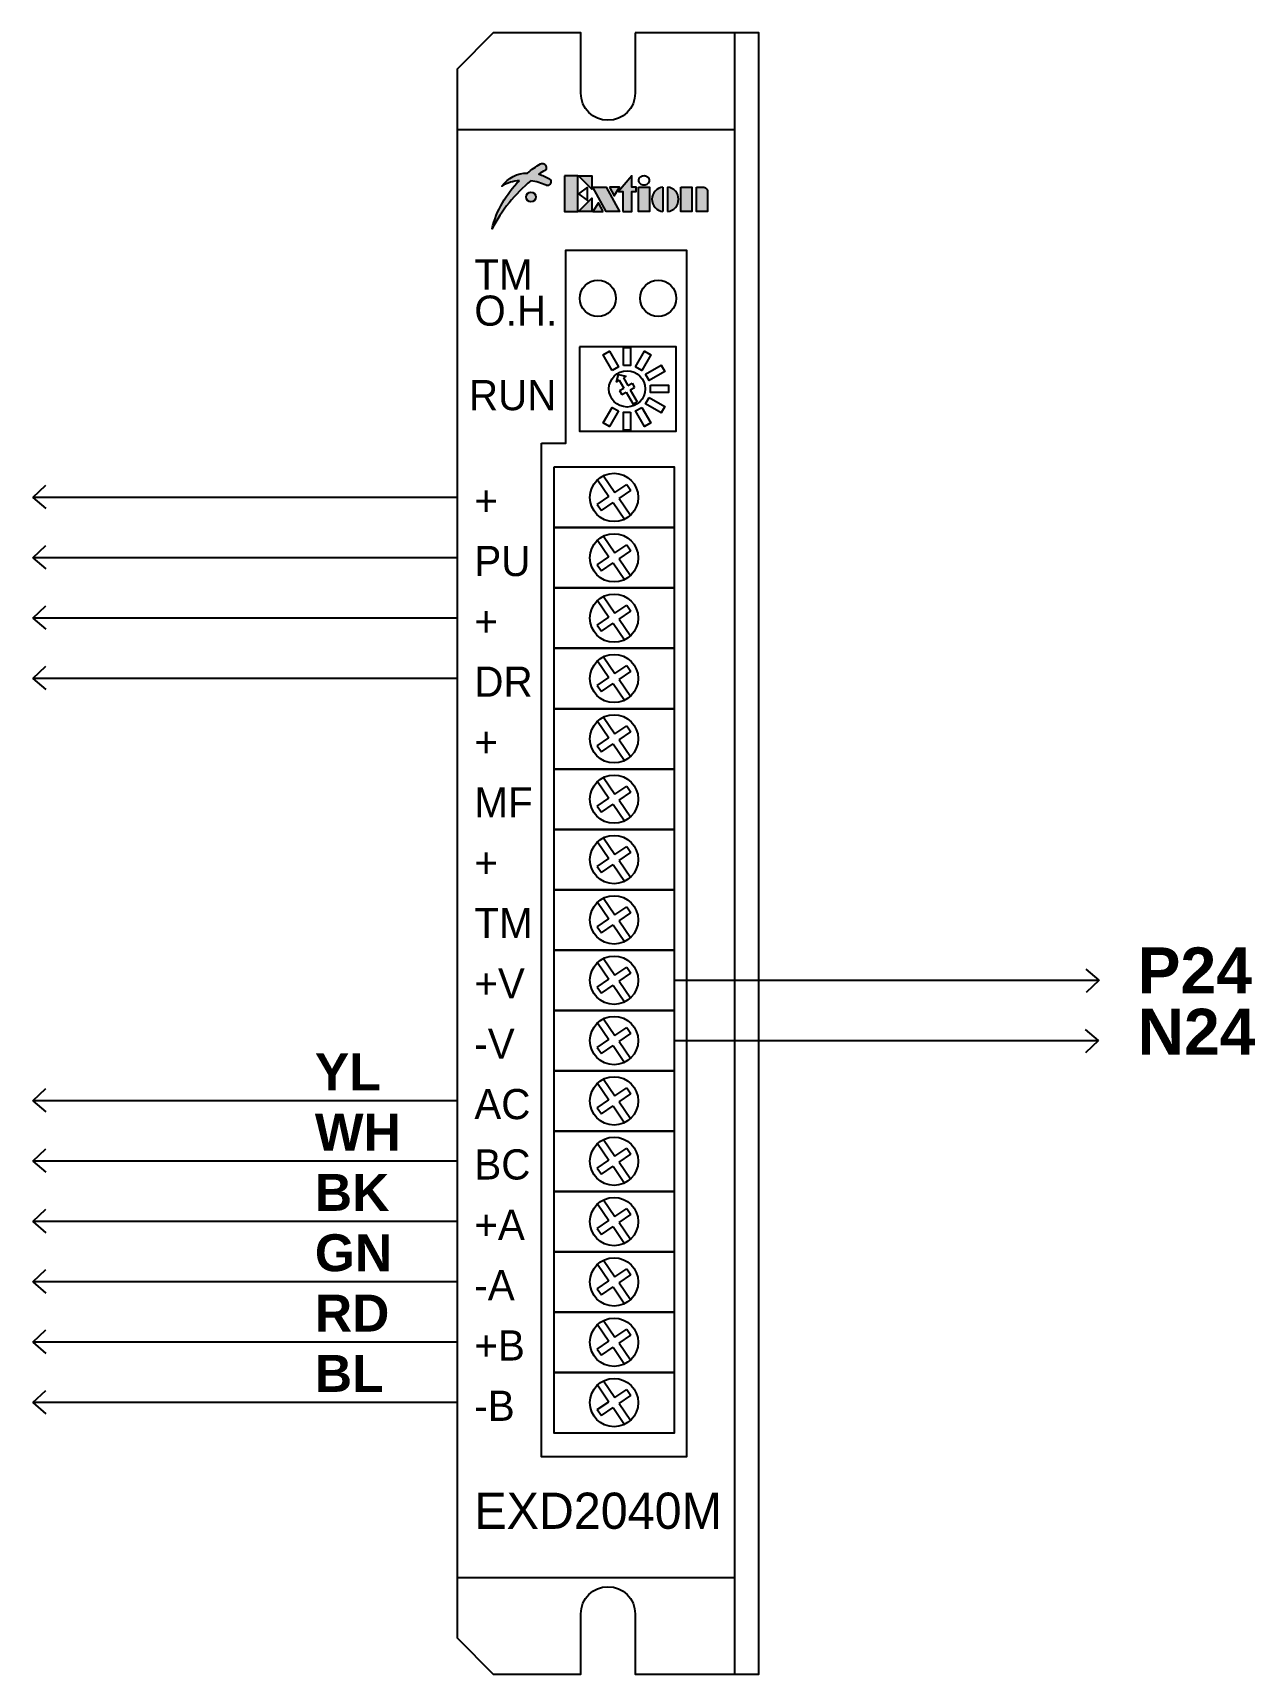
# Model space of a CAD drawing. Header units: millimetres. Extents: x -684 to 5961, y -1281 to 2539.
# Drawn here: x 2632.6 to 2733.8, y -567.2 to -431.2 of the extents above; entities that cross this region are included whole.
import ezdxf
from ezdxf.enums import TextEntityAlignment as Align

# ---------------------------------------------------------------- set-up
doc = ezdxf.new("R2010")
doc.units = ezdxf.units.MM
doc.header["$LTSCALE"] = 5
doc.header["$MEASUREMENT"] = 0
doc.layers.get('0').update_dxf_attribs({"linetype": 'CONTINUOUS'})
doc.layers.add('AIR', color=7, linetype='CONTINUOUS')
doc.styles.add('K', font='sas', dxfattribs={"bigfont": 'stk'})
doc.styles.get("Standard").update_dxf_attribs({"font": 'arialbd.ttf', "height": 15})

msp = doc.modelspace()

# ---------------------------------------------------------------- hatches: boundary and pattern name
h = msp.add_hatch(color=256)
h.paths.add_polyline_path([(2673.557, -442.854, -0.0497448), (2674.647, -442.103, -0.1412408), (2674.769, -442.068, -0.5022576), (2675.099, -442.514, -0.1694117), (2675.01, -442.637, 0.023346), (2674.497, -442.956, -0.0760067), (2675.37, -443.335, -0.0319863), (2675.394, -443.353, -0.7215464), (2675.185, -443.892, -0.0996266), (2675.097, -443.87, 0.0801413), (2673.843, -443.501, 0.1028935), (2670.621, -447.483, -0.1401137), (2672.89, -443.492, 0.1272009), (2671.446, -443.939, -0.2425935)])
h.paths.add_polyline_path([(2674.25, -444.834, 1), (2673.444, -444.834, 1)])
h.paths.add_polyline_path([(2676.637, -443.098), (2677.743, -443.098), (2677.743, -446.047), (2676.637, -446.047)])
h.paths.add_polyline_path([(2677.78, -444.573), (2678.517, -444.02), (2678.517, -445.126)])
h.paths.add_polyline_path([(2677.78, -443.098), (2678.886, -443.098), (2678.886, -444.204)])
h.paths.add_polyline_path([(2677.78, -446.047), (2678.886, -444.941), (2678.886, -446.047)])
h.paths.add_polyline_path([(2678.978, -446.047), (2679.428, -445.328), (2679.82, -446.047)])
h.paths.add_polyline_path([(2678.978, -444.02), (2680.084, -444.02), (2681.19, -446.047), (2680.084, -446.047)])
h.paths.add_polyline_path([(2680.348, -444.02), (2681.19, -444.02), (2680.74, -444.739)])
h.paths.add_polyline_path([(2681.098, -444.388), (2682.204, -443.098), (2682.204, -444.02), (2682.572, -444.02), (2682.572, -444.388), (2682.204, -444.388), (2682.204, -446.047), (2681.466, -446.047), (2681.466, -444.388)])
h.paths.add_polyline_path([(2682.757, -444.02), (2683.678, -444.02), (2683.678, -446.047), (2682.757, -446.047)])
h.paths.add_polyline_path([(2678.517, -444.02), (2677.78, -444.573), (2678.517, -445.126)])
h.paths.add_polyline_path([(2684.784, -446.047, -0.9090909), (2684.784, -444.02)])
h.paths.add_polyline_path([(2685.153, -444.02, -0.9090909), (2685.153, -446.047)])
h.paths.add_polyline_path([(2686.259, -444.02), (2687.18, -444.02), (2687.18, -446.047), (2686.259, -446.047)])
h.paths.add_polyline_path([(2688.102, -444.02, -0.4142136), (2688.471, -444.388), (2688.471, -446.047), (2687.549, -446.047), (2687.549, -444.02)])

# ---------------------------------------------------------------- linework, layer by layer
for p, q in [((2690.728, -567.239), (2690.728, -431.239)), ((2667.728, -439.239), (2690.728, -439.239)), ((2684.784, -444.02), (2684.784, -446.047)), ((2685.153, -444.02), (2685.153, -446.047)), ((2681.157, -460.022), (2681.532, -460.672)), ((2681.185, -460.872), (2681.532, -460.672)), ((2681.185, -460.872), (2681.385, -461.218)), ((2681.385, -461.218), (2681.732, -461.018)), ((2681.503, -459.822), (2681.878, -460.472)), ((2681.732, -461.018), (2682.309, -462.019)), ((2681.878, -460.472), (2682.224, -460.272)), ((2682.078, -460.818), (2682.424, -460.618)), ((2682.078, -460.818), (2682.656, -461.819)), ((2682.224, -460.272), (2682.424, -460.618)), ((2682.309, -462.019), (2682.656, -461.819)), ((2679.368, -468.273), (2680.311, -469.66)), ((2679.864, -467.935), (2680.807, -469.322)), ((2680.807, -469.322), (2681.777, -468.663)), ((2681.144, -469.819), (2682.115, -469.159)), ((2681.777, -468.663), (2682.115, -469.159)), ((2679.341, -470.319), (2680.311, -469.66)), ((2679.341, -470.319), (2679.678, -470.816)), ((2679.678, -470.816), (2680.648, -470.156)), ((2680.648, -470.156), (2681.591, -471.543)), ((2681.144, -469.819), (2682.087, -471.206)), ((2679.368, -473.273), (2680.311, -474.66)), ((2679.864, -472.935), (2680.807, -474.322)), ((2680.807, -474.322), (2681.777, -473.663)), ((2681.144, -474.819), (2682.115, -474.159)), ((2681.777, -473.663), (2682.115, -474.159)), ((2679.341, -475.319), (2680.311, -474.66)), ((2679.341, -475.319), (2679.678, -475.816)), ((2679.678, -475.816), (2680.648, -475.156)), ((2680.648, -475.156), (2681.591, -476.543)), ((2681.144, -474.819), (2682.087, -476.206)), ((2679.368, -478.273), (2680.311, -479.66)), ((2679.864, -477.935), (2680.807, -479.322)), ((2680.807, -479.322), (2681.777, -478.663)), ((2681.777, -478.663), (2682.115, -479.159)), ((2679.341, -480.319), (2680.311, -479.66)), ((2681.144, -479.819), (2682.115, -479.159)), ((2681.144, -479.819), (2682.087, -481.206)), ((2679.341, -480.319), (2679.678, -480.816)), ((2679.678, -480.816), (2680.648, -480.156)), ((2680.648, -480.156), (2681.591, -481.543)), ((2679.368, -483.273), (2680.311, -484.66)), ((2679.864, -482.935), (2680.807, -484.322)), ((2680.807, -484.322), (2681.777, -483.663)), ((2681.144, -484.819), (2682.115, -484.159)), ((2681.777, -483.663), (2682.115, -484.159)), ((2679.341, -485.319), (2680.311, -484.66)), ((2679.341, -485.319), (2679.678, -485.816)), ((2679.678, -485.816), (2680.648, -485.156)), ((2680.648, -485.156), (2681.591, -486.543)), ((2681.144, -484.819), (2682.087, -486.206)), ((2679.864, -487.935), (2680.807, -489.322)), ((2679.368, -488.273), (2680.311, -489.66)), ((2680.807, -489.322), (2681.777, -488.663)), ((2681.144, -489.819), (2682.115, -489.159)), ((2681.777, -488.663), (2682.115, -489.159)), ((2679.341, -490.319), (2680.311, -489.66)), ((2679.341, -490.319), (2679.678, -490.816)), ((2679.678, -490.816), (2680.648, -490.156)), ((2680.648, -490.156), (2681.591, -491.543)), ((2681.144, -489.819), (2682.087, -491.206)), ((2679.368, -493.273), (2680.311, -494.66)), ((2679.864, -492.935), (2680.807, -494.322)), ((2680.807, -494.322), (2681.777, -493.663)), ((2681.777, -493.663), (2682.115, -494.159)), ((2679.341, -495.319), (2680.311, -494.66)), ((2681.144, -494.819), (2682.115, -494.159)), ((2681.144, -494.819), (2682.087, -496.206)), ((2679.341, -495.319), (2679.678, -495.816)), ((2679.678, -495.816), (2680.648, -495.156)), ((2680.648, -495.156), (2681.591, -496.543)), ((2679.368, -498.273), (2680.311, -499.66)), ((2679.864, -497.935), (2680.807, -499.322)), ((2680.807, -499.322), (2681.777, -498.663)), ((2681.777, -498.663), (2682.115, -499.159)), ((2679.341, -500.319), (2680.311, -499.66)), ((2679.341, -500.319), (2679.678, -500.816)), ((2679.678, -500.816), (2680.648, -500.156)), ((2680.648, -500.156), (2681.591, -501.543)), ((2681.144, -499.819), (2682.115, -499.159)), ((2681.144, -499.819), (2682.087, -501.206)), ((2679.864, -502.935), (2680.807, -504.322)), ((2679.368, -503.273), (2680.311, -504.66)), ((2680.807, -504.322), (2681.777, -503.663)), ((2681.144, -504.819), (2682.115, -504.159)), ((2681.777, -503.663), (2682.115, -504.159)), ((2679.341, -505.319), (2680.311, -504.66)), ((2679.341, -505.319), (2679.678, -505.816)), ((2679.678, -505.816), (2680.648, -505.156)), ((2680.648, -505.156), (2681.591, -506.543)), ((2681.144, -504.819), (2682.087, -506.206)), ((2679.368, -508.273), (2680.311, -509.66)), ((2679.864, -507.935), (2680.807, -509.322)), ((2679.341, -510.319), (2680.311, -509.66)), ((2680.807, -509.322), (2681.777, -508.663)), ((2681.144, -509.819), (2682.115, -509.159)), ((2681.144, -509.819), (2682.087, -511.206)), ((2681.777, -508.663), (2682.115, -509.159)), ((2679.341, -510.319), (2679.678, -510.816)), ((2679.678, -510.816), (2680.648, -510.156)), ((2680.648, -510.156), (2681.591, -511.543)), ((2679.368, -513.273), (2680.311, -514.66)), ((2679.864, -512.935), (2680.807, -514.322)), ((2680.807, -514.322), (2681.777, -513.663)), ((2681.777, -513.663), (2682.115, -514.159)), ((2679.341, -515.319), (2680.311, -514.66)), ((2679.341, -515.319), (2679.678, -515.816)), ((2679.678, -515.816), (2680.648, -515.156)), ((2680.648, -515.156), (2681.591, -516.543)), ((2681.144, -514.819), (2682.115, -514.159)), ((2681.144, -514.819), (2682.087, -516.206)), ((2679.864, -517.935), (2680.807, -519.322)), ((2679.368, -518.273), (2680.311, -519.66)), ((2680.807, -519.322), (2681.777, -518.663)), ((2681.144, -519.819), (2682.115, -519.159)), ((2681.777, -518.663), (2682.115, -519.159)), ((2679.341, -520.319), (2680.311, -519.66)), ((2679.341, -520.319), (2679.678, -520.816)), ((2679.678, -520.816), (2680.648, -520.156)), ((2680.648, -520.156), (2681.591, -521.543)), ((2681.144, -519.819), (2682.087, -521.206)), ((2679.368, -523.273), (2680.311, -524.66)), ((2679.864, -522.935), (2680.807, -524.322)), ((2679.341, -525.319), (2680.311, -524.66)), ((2680.807, -524.322), (2681.777, -523.663)), ((2681.144, -524.819), (2682.115, -524.159)), ((2681.144, -524.819), (2682.087, -526.206)), ((2681.777, -523.663), (2682.115, -524.159)), ((2679.341, -525.319), (2679.678, -525.816)), ((2679.678, -525.816), (2680.648, -525.156)), ((2680.648, -525.156), (2681.591, -526.543)), ((2679.368, -528.273), (2680.311, -529.66)), ((2679.864, -527.935), (2680.807, -529.322)), ((2680.807, -529.322), (2681.777, -528.663)), ((2681.777, -528.663), (2682.115, -529.159)), ((2679.341, -530.319), (2680.311, -529.66)), ((2679.341, -530.319), (2679.678, -530.816)), ((2679.678, -530.816), (2680.648, -530.156)), ((2680.648, -530.156), (2681.591, -531.543)), ((2681.144, -529.819), (2682.115, -529.159)), ((2681.144, -529.819), (2682.087, -531.206)), ((2679.864, -532.935), (2680.807, -534.322)), ((2679.368, -533.273), (2680.311, -534.66)), ((2680.807, -534.322), (2681.777, -533.663)), ((2681.144, -534.819), (2682.115, -534.159)), ((2681.777, -533.663), (2682.115, -534.159)), ((2679.341, -535.319), (2680.311, -534.66)), ((2679.341, -535.319), (2679.678, -535.816)), ((2679.678, -535.816), (2680.648, -535.156)), ((2680.648, -535.156), (2681.591, -536.543)), ((2681.144, -534.819), (2682.087, -536.206)), ((2679.368, -538.273), (2680.311, -539.66)), ((2679.864, -537.935), (2680.807, -539.322)), ((2679.341, -540.319), (2680.311, -539.66)), ((2680.807, -539.322), (2681.777, -538.663)), ((2681.144, -539.819), (2682.115, -539.159)), ((2681.144, -539.819), (2682.087, -541.206)), ((2681.777, -538.663), (2682.115, -539.159)), ((2679.341, -540.319), (2679.678, -540.816)), ((2679.678, -540.816), (2680.648, -540.156)), ((2680.648, -540.156), (2681.591, -541.543)), ((2679.368, -543.273), (2680.311, -544.66)), ((2679.864, -542.935), (2680.807, -544.322)), ((2680.807, -544.322), (2681.777, -543.663)), ((2681.777, -543.663), (2682.115, -544.159)), ((2679.341, -545.319), (2680.311, -544.66)), ((2679.341, -545.319), (2679.678, -545.816)), ((2679.678, -545.816), (2680.648, -545.156)), ((2680.648, -545.156), (2681.591, -546.543)), ((2681.144, -544.819), (2682.115, -544.159)), ((2681.144, -544.819), (2682.087, -546.206)), ((2667.728, -559.239), (2690.728, -559.239))]:
    msp.add_line(p, q)
for points in [[(2682.478, -431.239), (2682.478, -436.239, -1), (2677.978, -436.239), (2677.978, -431.239), (2670.728, -431.239), (2667.728, -434.239), (2667.728, -564.239), (2670.728, -567.239), (2677.978, -567.239), (2677.978, -562.239, -1), (2682.478, -562.239), (2682.478, -567.239), (2692.728, -567.239), (2692.728, -431.239)], [(2672.89, -443.492, 0.1272009), (2671.446, -443.939, -0.2425935), (2673.557, -442.854, -0.0497448), (2674.647, -442.103, -0.1412408), (2674.769, -442.068, -0.502258), (2675.099, -442.514, -0.1694122), (2675.01, -442.637, 0.023346), (2674.497, -442.956, -0.0760067), (2675.37, -443.335, -0.0319859), (2675.394, -443.353, -0.7215461), (2675.185, -443.892, -0.0996268), (2675.097, -443.87, 0.0801413), (2673.843, -443.501, 0.1028935), (2670.621, -447.483, -0.1401137)], [(2683.677, -443.467, 0.1200112), (2683.643, -443.33, 0.1049567), (2683.542, -443.206, 0.0889227), (2683.397, -443.127, 0.0801669), (2683.216, -443.098, 0.0801669), (2683.035, -443.127, 0.0889227), (2682.89, -443.206, 0.1049567), (2682.788, -443.33, 0.1200112), (2682.755, -443.467, 0.1200112), (2682.788, -443.604, 0.1049567), (2682.89, -443.727, 0.0889227), (2683.035, -443.806, 0.0801669), (2683.216, -443.835, 0.0801669), (2683.397, -443.806, 0.0889227), (2683.542, -443.727, 0.1049567), (2683.643, -443.604, 0.1200112)], [(2687.549, -444.02), (2688.102, -444.02, -0.4142136), (2688.471, -444.388), (2688.471, -446.047), (2687.549, -446.047)]]:
    msp.add_lwpolyline(points, format="xyb", close=True)
for points in [[(2676.637, -443.098), (2676.637, -446.047), (2677.743, -446.047), (2677.743, -443.098)], [(2677.78, -443.098), (2678.886, -443.098), (2678.886, -444.204)], [(2681.466, -446.047), (2682.204, -446.047), (2682.204, -444.388), (2682.572, -444.388), (2682.572, -444.02), (2682.204, -444.02), (2682.204, -443.098), (2681.098, -444.388), (2681.466, -444.388)], [(2678.517, -444.02), (2677.78, -444.573), (2678.517, -445.126)], [(2678.978, -444.02), (2680.084, -444.02), (2681.19, -446.047), (2680.084, -446.047)], [(2680.348, -444.02), (2680.74, -444.739), (2681.19, -444.02)], [(2682.757, -444.02), (2683.678, -444.02), (2683.678, -446.047), (2682.757, -446.047)], [(2686.259, -444.02), (2687.18, -444.02), (2687.18, -446.047), (2686.259, -446.047)], [(2677.78, -446.047), (2678.886, -444.941), (2678.886, -446.047)], [(2679.82, -446.047), (2679.428, -445.328), (2678.978, -446.047)], [(2674.728, -465.239), (2676.728, -465.239), (2676.728, -449.239), (2686.728, -449.239), (2686.728, -549.239), (2674.728, -549.239)], [(2677.876, -457.245), (2677.876, -464.245), (2685.876, -464.245), (2685.876, -457.245)], [(2680.576, -459.217), (2679.83, -457.924), (2680.35, -457.624), (2681.096, -458.917)], [(2681.505, -458.807), (2681.505, -457.315), (2682.105, -457.315), (2682.105, -458.807)], [(2682.514, -458.917), (2683.26, -457.624), (2683.78, -457.924), (2683.034, -459.217)], [(2683.333, -459.516), (2684.625, -458.77), (2684.925, -459.29), (2683.633, -460.036)], [(2683.743, -460.445), (2685.235, -460.445), (2685.235, -461.045), (2683.743, -461.045)], [(2681.096, -462.573), (2680.35, -463.866), (2679.83, -463.566), (2680.576, -462.273)], [(2683.034, -462.273), (2683.78, -463.566), (2683.26, -463.866), (2682.514, -462.573)], [(2683.633, -461.454), (2684.925, -462.2), (2684.625, -462.72), (2683.333, -461.974)], [(2682.105, -462.683), (2682.105, -464.175), (2681.505, -464.175), (2681.505, -462.683)], [(2675.728, -467.239), (2675.728, -472.239), (2685.728, -472.239), (2685.728, -467.239)], [(2675.728, -472.239), (2675.728, -477.239), (2685.728, -477.239), (2685.728, -472.239)], [(2675.728, -477.239), (2675.728, -482.239), (2685.728, -482.239), (2685.728, -477.239)], [(2675.728, -482.239), (2675.728, -487.239), (2685.728, -487.239), (2685.728, -482.239)], [(2675.728, -487.239), (2675.728, -492.239), (2685.728, -492.239), (2685.728, -487.239)], [(2675.728, -492.239), (2675.728, -497.239), (2685.728, -497.239), (2685.728, -492.239)], [(2675.728, -497.239), (2675.728, -502.239), (2685.728, -502.239), (2685.728, -497.239)], [(2675.728, -502.239), (2675.728, -507.239), (2685.728, -507.239), (2685.728, -502.239)], [(2675.728, -507.239), (2675.728, -512.239), (2685.728, -512.239), (2685.728, -507.239)], [(2675.728, -512.239), (2675.728, -517.239), (2685.728, -517.239), (2685.728, -512.239)], [(2675.728, -517.239), (2675.728, -522.239), (2685.728, -522.239), (2685.728, -517.239)], [(2675.728, -522.239), (2675.728, -527.239), (2685.728, -527.239), (2685.728, -522.239)], [(2675.728, -527.239), (2675.728, -532.239), (2685.728, -532.239), (2685.728, -527.239)], [(2675.728, -532.239), (2675.728, -537.239), (2685.728, -537.239), (2685.728, -532.239)], [(2675.728, -537.239), (2675.728, -542.239), (2685.728, -542.239), (2685.728, -537.239)], [(2675.728, -542.239), (2675.728, -547.239), (2685.728, -547.239), (2685.728, -542.239)]]:
    msp.add_lwpolyline(points, close=True)
msp.add_lwpolyline([(2684.784, -444.02, 0.9090909), (2684.784, -446.047, 0.9090909)], format="xyb")
msp.add_lwpolyline([(2681.157, -460.022), (2680.946, -460.144), (2681.108, -459.539), (2681.714, -459.701), (2681.503, -459.822)])
for centre, radius in [((2673.847, -444.834), 0.403), ((2679.386, -453.239), 1.5), ((2684.386, -453.239), 1.5), ((2681.805, -460.745), 1.5), ((2680.728, -469.739), 2), ((2680.728, -474.739), 2), ((2680.728, -479.739), 2), ((2680.728, -484.739), 2), ((2680.728, -489.739), 2), ((2680.728, -494.739), 2), ((2680.728, -499.739), 2), ((2680.728, -504.739), 2), ((2680.728, -509.739), 2), ((2680.728, -514.739), 2), ((2680.728, -519.739), 2), ((2680.728, -524.739), 2), ((2680.728, -529.739), 2), ((2680.728, -534.739), 2), ((2680.728, -539.739), 2), ((2680.728, -544.739), 2)]:
    msp.add_circle(centre, radius)
msp.add_arc((2685.056, -445.034), 1.018, 275.45262, 84.54738)
at = {"layer": 'AIR', "color": 0}
for p, q in [((2632.575, -469.739), (2633.659, -468.721)), ((2667.728, -469.739), (2632.575, -469.739)), ((2632.575, -469.739), (2633.66, -470.657)), ((2632.575, -474.739), (2633.659, -473.721)), ((2667.728, -474.739), (2632.575, -474.739)), ((2632.575, -474.739), (2633.66, -475.657)), ((2632.575, -479.739), (2633.659, -478.721)), ((2667.728, -479.739), (2632.575, -479.739)), ((2632.575, -479.739), (2633.66, -480.657)), ((2632.575, -484.739), (2633.659, -483.721)), ((2667.728, -484.739), (2632.575, -484.739)), ((2632.575, -484.739), (2633.66, -485.657)), ((2685.728, -509.739), (2720.92, -509.739)), ((2720.92, -509.739), (2719.835, -508.821)), ((2720.92, -509.739), (2719.836, -510.757)), ((2720.881, -514.739), (2719.795, -513.821)), ((2685.728, -514.739), (2720.881, -514.739)), ((2720.881, -514.739), (2719.796, -515.757)), ((2632.575, -519.739), (2633.659, -518.721)), ((2667.728, -519.739), (2632.575, -519.739)), ((2632.575, -519.739), (2633.66, -520.657)), ((2632.575, -524.739), (2633.659, -523.721)), ((2667.728, -524.739), (2632.575, -524.739)), ((2632.575, -524.739), (2633.66, -525.657)), ((2632.575, -529.739), (2633.659, -528.721)), ((2667.728, -529.739), (2632.575, -529.739)), ((2632.575, -529.739), (2633.66, -530.657)), ((2632.575, -534.739), (2633.659, -533.721)), ((2667.728, -534.739), (2632.575, -534.739)), ((2632.575, -534.739), (2633.66, -535.657)), ((2632.575, -539.739), (2633.659, -538.721)), ((2667.728, -539.739), (2632.575, -539.739)), ((2632.575, -539.739), (2633.66, -540.657)), ((2632.575, -544.739), (2633.659, -543.721)), ((2667.728, -544.739), (2632.575, -544.739)), ((2632.575, -544.739), (2633.66, -545.657))]:
    msp.add_line(p, q, dxfattribs=at)

# ---------------------------------------------------------------- texts
at = {"style": 'K'}
for s, p in [('TM', (2669.156, -452.508)), ('O.H.', (2669.156, -455.508)), ('RUN', (2668.71, -462.508)), ('+', (2669.156, -471.252)), ('PU', (2669.156, -476.252)), ('+', (2669.156, -481.252)), ('DR', (2669.156, -486.252)), ('+', (2669.156, -491.252)), ('MF', (2669.156, -496.252)), ('+', (2669.156, -501.252)), ('TM', (2669.156, -506.252)), ('+V', (2669.156, -511.252)), ('-V', (2669.156, -516.252)), ('AC', (2669.156, -521.252)), ('BC', (2669.156, -526.252)), ('+A', (2669.156, -531.252)), ('-A', (2669.156, -536.252)), ('+B', (2669.156, -541.252)), ('-B', (2669.156, -546.252))]:
    msp.add_text(s, height=2.5, dxfattribs=at).set_placement(p)
msp.add_text('EXD2040M', height=3, dxfattribs=at).set_placement((2689.666, -555.197), align=Align.RIGHT)
at = {"layer": 'AIR', "color": 0}
for s, height, p in [('P24', 3.8137, (2724.104, -510.836)), ('N24', 3.8137, (2724.104, -515.914)), ('YL', 3.06, (2655.94, -518.851)), ('WH', 3.06, (2655.94, -523.851)), ('BK', 3.06, (2655.94, -528.851)), ('GN', 3.06, (2655.94, -533.851)), ('RD', 3.06, (2655.94, -538.851)), ('BL', 3.06, (2655.94, -543.851))]:
    msp.add_text(s, height=height, dxfattribs=at).set_placement(p)

doc.saveas('drawing.dxf')
